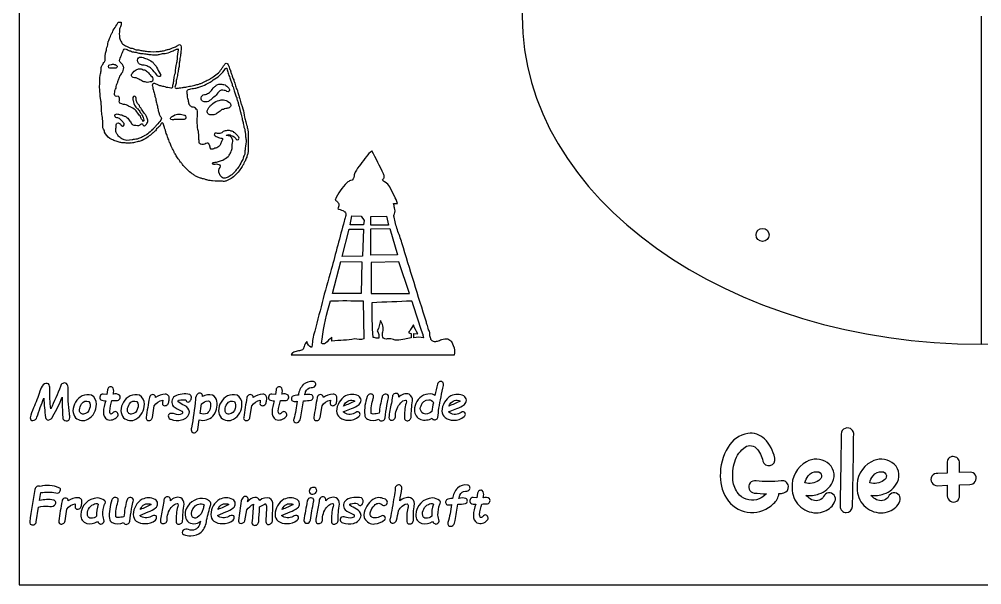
# Model space of a CAD drawing. Header units: millimetres. Extents: x -440 to 440, y -260 to 260.
# Drawn here: x -440 to 0.2, y -260 to -1.3 of the extents above; entities that cross this region are included whole.
import ezdxf

# ---------------------------------------------------------------- set-up
doc = ezdxf.new("R2010")
doc.units = ezdxf.units.MM
doc.layers.get('0').update_dxf_attribs({"linetype": 'CONTINUOUS'})

msp = doc.modelspace()

# ---------------------------------------------------------------- linework, layer by layer
msp.add_line((0, 0), (0, -150))
for points in [[(440, 260), (-440, 260), (-440, -260), (440, -260)], [(-282.28, -93.33), (-282.47, -95.3), (-288.69, -95.34), (-287.88, -91.28), (-283.67, -91.39)], [(-279.17, -95.56), (-279.17, -91.53), (-272, -91.46), (-271.09, -95.52)], [(-282.99, -109.64), (-292.28, -109.83), (-289.05, -97.35), (-282.5, -97.35)], [(-279.18, -109.2), (-279.17, -97.2), (-270.47, -97.06), (-266.96, -109.13)], [(-283.59, -126.8), (-296.77, -126.82), (-292.85, -112.18), (-283.27, -112.26)], [(-261.54, -126.78), (-266.37, -112.3), (-279.11, -112.53), (-279.02, -126.78)]]:
    msp.add_lwpolyline(points, close=True)
for points in [[(-343.07, -26.07, -0.001653), (-342.54, -27.33, 0.078168), (-341.91, -29.08, -0.038564), (-341.46, -30.56, -0.061895), (-341.04, -31.83, 0.120641), (-340.3, -33.65), (-340.3, -33.65, -0.08313), (-340.24, -34.29, 0.045686), (-339.54, -36.15, -0.028101), (-339.36, -37.04, -0.067256), (-338.62, -39.69), (-338.62, -39.69, -0.017029), (-338.11, -41.25, -0.252471), (-337.89, -41.49, -0.087663), (-337.81, -42.33, -0.062201), (-336.92, -46.11, -0.017023), (-336.33, -48.33, 0.084925), (-335.99, -49.65, -0.0451), (-335.5, -51.93, 0.034965), (-335.3, -52.48), (-335.3, -52.48, -0.032055), (-335.26, -53.01, -0.006035), (-335.28, -61.29, -0.099038), (-335.52, -62.85, -0.015017), (-335.97, -64.39, 0.12029), (-336.34, -65.37, -0.03031), (-336.61, -66.21, 0.158796), (-336.97, -66.58, 0.030101), (-337.47, -67.72, 0.032318), (-338.3, -69.12, -0.030089), (-339.84, -71.22, -0.031755), (-341.13, -72.54, -0.114338), (-345.44, -75.38, -0.110644), (-347.05, -75.46, -0.043267), (-351.55, -75.21, -0.059844), (-353.79, -74.98, -0.024125), (-355.15, -74.44, 0.002376), (-356.22, -74.34, 0.023771), (-357.49, -73.88, -0.090897), (-358.94, -73.22, -0.092671), (-360.37, -72.4, -0.082391), (-361.35, -71.65), (-361.35, -71.65, 0.022881), (-361.45, -71.57, -0.066993), (-363.79, -69.43, -0.063514), (-365.37, -67.76, 0.084491), (-366.23, -66.64, -0.009981), (-367.59, -64.77, 0.009708), (-368.75, -62.88, -0.10793), (-369.29, -61.72, -0.017806), (-370.55, -59.34, 0.070435), (-371.26, -57.69, -0.010238), (-371.55, -56.45, 0.031973), (-372.1, -55.63, -0.060031), (-372.28, -54.45, 0.097268), (-372.79, -53.67), (-372.79, -53.67, -0.024805), (-372.85, -53.51, -0.035169), (-373.15, -52.06, -0.090533), (-373.62, -50.82, 0.054909), (-374.18, -48.99, 0.50837), (-375.11, -49.05, 0.03415), (-375.77, -50.18, -0.050655), (-377.15, -51.51, 0.014292), (-377.67, -52.35, 0.000632), (-378.92, -53.36), (-378.92, -53.36, 0.004108), (-379.01, -53.44, 0.004861), (-381.03, -55.15, -0.020817), (-383.78, -56.77), (-383.78, -56.77, -0.074718), (-384.25, -56.91, -0.07725), (-386.05, -57.34, 0.10232), (-387.25, -57.75, -0.085242), (-389.11, -57.94), (-389.11, -57.94, 0.006324), (-389.29, -57.97, -0.092914), (-391.63, -57.94, -0.010453), (-393.48, -57.78, 0.019818), (-395.17, -57.28, -0.095293), (-397.27, -56.51, -0.030333), (-398.61, -55.88, -0.136162), (-400.97, -52.96, 0.052176), (-401.2, -52.12, -0.048465), (-401.79, -51.05, -0.056847), (-401.77, -49.41, 0.038065), (-401.98, -46.25, -0.053612), (-402.31, -43.47, 0.009896), (-402.58, -39.09, -0.03719), (-402.83, -37.41, -0.01916), (-403.11, -34.59, -0.039027), (-403.22, -32.13, -0.020883), (-403, -26.86, 0.069077), (-402.56, -24.87, 0.031379), (-402.5, -23.35, -0.118), (-401.81, -21.99, -0.038325), (-401.32, -21.17, 0.16976), (-400.7, -19.83, -0.042517), (-400.59, -17.2, 0.007825), (-400.16, -15.52, -0.10774), (-399.93, -14.31, 0.082967), (-399.34, -11.79, -0.061162), (-399.16, -11.36, 0.07196), (-398.57, -9.81, -0.027885), (-398.05, -8.69, -0.0761), (-397.4, -7.34, 0.098038), (-396.98, -6.32, -0.014109), (-395.36, -3.88, 0.082774), (-394.81, -2.67), (-393.37, -2.67), (-393.37, -2.73, -0.051865), (-393.41, -3.96, -0.02153), (-394.07, -5.49, 0.05666), (-394.21, -7.09, 0.095795), (-393.88, -10.77, 0.070595), (-393.54, -11.32, -0.028182), (-393.08, -12.21, 0.094141), (-391.46, -13.51, 0.025982), (-390.34, -13.89, 0.041803), (-389.06, -14.49, -0.140581), (-387.6, -14.94, 0.122714), (-385.33, -15.32, -0.015775), (-383.47, -15.82, -0.03522), (-381.25, -16.05, 0.04256), (-376.03, -16.07, -0.012505), (-373.99, -15.79, 0.10531), (-372.85, -15.31, -0.065504), (-372.62, -15.27, 0.079171), (-371.12, -14.97, -0.06469), (-369.85, -14.45, 0.03401), (-368.13, -13.67, 0.073392), (-367, -13.01, -0.419603), (-366.03, -13.39, -0.08321), (-366.01, -15.39, -0.04672), (-366.19, -17.49, -0.054186), (-366.43, -18.69, 0.143898), (-366.56, -19.89, -0.038823), (-366.8, -21.39, -0.043104), (-366.99, -23.41, 0.041972), (-367.35, -25.29, -0.000749), (-367.59, -26.43, -0.054277), (-368.11, -28.95, -0.003591), (-368.3, -30.51, 0.036254), (-368.48, -31.48, 0.075003), (-368.78, -32.43, 0.451213), (-367.82, -32.88, 0.007358), (-365.47, -32.62, -0.057546), (-363.85, -32.34, 0.004667), (-361.6, -31.9, 0.050497), (-359.17, -31.34, -0.014042), (-357.5, -30.92, -0.049423), (-356.25, -30.46, 0.069623), (-355.15, -29.8, -0.002203), (-352.83, -28.73, -0.016141), (-351.28, -27.68, 0.069715), (-348.91, -25.79, 0.001454), (-348.3, -25.29, -0.052365), (-347.51, -24.15, 0.016846), (-346.74, -22.97, -0.0106), (-345.91, -21.84, -0.581688), (-344.7, -21.78, -0.114038), (-343.87, -23.85, 0.034357), (-343.41, -24.63, 0.047253)], [(-375.2, -47.45, -0.030564), (-377.16, -49.74, 0.05207), (-378.26, -51.03), (-378.26, -51.03, -0.039143), (-378.8, -51.54, 0.025866), (-380.14, -52.79, -0.098566), (-382.5, -54.53, 0.094628), (-383.6, -55.18), (-383.6, -55.18, -0.074847), (-384.61, -55.53), (-384.61, -55.53, 0.04927), (-385.45, -55.94, -0.064427), (-387.97, -56.38), (-387.97, -56.38, 0.02663), (-388.33, -56.47, -0.191313), (-393.11, -56.06, -0.027986), (-394.6, -54.82, -0.083365), (-395.1, -53.99, -0.095494), (-395.75, -52.73, -0.058397), (-395.72, -50.87, -0.082696), (-395.54, -49.21, -0.356368), (-394.59, -48.79, -0.157173), (-393.36, -49.87, 0.442768), (-392.25, -50.05, 0.377927), (-392.05, -49, -0.036179), (-392.79, -48.03, -0.009462), (-393.86, -47.08, 0.214335), (-395.38, -46.42, -0.42669), (-396.24, -45.11, -0.324406), (-394.92, -44.69, -0.048887), (-394.15, -44.97, -0.042038), (-393.09, -45.09, 0.010343), (-392.01, -45.6, -0.139056), (-390.78, -46.25, -0.080801), (-389.36, -47.88, -0.119128), (-388.83, -48.75, 0.22699), (-387.62, -49.75, 0.049436), (-386.62, -49.83, 0.096969), (-385.28, -49.88, 0.051143), (-384.16, -49.21, -0.54487), (-383.56, -49.39), (-383.56, -49.39, -0.00927), (-383.36, -49.8, 0.360328), (-382.67, -50.1, 0.180825), (-381.65, -49.02, 0.257619), (-381.3, -47.05, 0.034196), (-381.96, -45.45, 0.071228), (-382.8, -44.27, 0.035924), (-384.1, -42.45, 0.062778), (-384.87, -41.42, -0.134667), (-385.07, -40.75, 0.117793), (-385.61, -40.23, -0.124281), (-386.37, -38.74, -0.06058), (-386.6, -36.98, 0.731137), (-388.03, -37.11, 0.144395), (-387.87, -38.56, 0.018606), (-387.66, -39.81, 0.068105), (-386.68, -41.5, 0.07611), (-385.78, -42.37, -0.072876), (-384.67, -44.01), (-384.67, -44.01), (-384.63, -44.06, -0.037366), (-383.71, -45.3, -0.211904), (-383.33, -46.29, 0.071507), (-383.01, -47.43, -0.401493), (-383.41, -48.03, 0.181018), (-383.81, -47.3, -0.155696), (-384.47, -45.98, 0.164885), (-385.08, -45.2, 0.012553), (-386.52, -43.28, 0.087495), (-388.62, -41.76), (-388.62, -41.76), (-388.67, -41.73, 0.055808), (-390.02, -41.06, -0.06315), (-391.04, -40.53, -0.002625), (-392.3, -40.27, -0.074201), (-393.95, -39.69, -0.222965), (-394.24, -39.13, -0.027563), (-394.15, -37.89, 0.065099), (-394.29, -36.9, 0.293982), (-395.4, -36.6, -0.205009), (-396.33, -36.21, -0.159998), (-396.46, -35.37, -0.009215), (-396.21, -33.99, -0.094585), (-395.74, -32.79, 0.071709), (-395.56, -31.43, -0.106848), (-395.23, -30.8, 0.072598), (-394.81, -29.37, -0.029765), (-394.12, -27.87, -0.175671), (-393.53, -26.72, 0.040416), (-393.01, -25.87, 0.185692), (-392.47, -24.76, 0.066838), (-392.21, -23.43, 0.079927), (-392.77, -22.04, -0.048114), (-393.77, -21, -0.27964), (-394.06, -19.73, 0.017439), (-393.02, -17.13, 0.056517), (-392.54, -15.82, -0.116852), (-391.94, -15.08, -0.3312), (-391.09, -14.95, 0.005738), (-390.19, -15.54, -0.089044), (-388.86, -16.01, 0.111088), (-386.71, -16.36), (-386.71, -16.36, -0.106204), (-386.23, -16.53, 0.069768), (-384.47, -16.94, -0.025371), (-382.15, -17.16, 0.046833), (-380.23, -17.44), (-380.23, -17.44, -0.016874), (-379.09, -17.62, -0.003163), (-377.17, -17.61, 0.122609), (-375.54, -17.26, -0.06012), (-373.33, -17.02, 0.078481), (-370.47, -16.11, -0.040234), (-368.74, -15.4, -0.047), (-367.33, -14.85, -0.089337), (-367.41, -16.21, 0.0364), (-367.89, -20.55), (-367.89, -20.55, -0.065968), (-368.1, -21.21, 0.031887), (-368.75, -26.07, -0.062301), (-369.18, -27.21, -0.004644), (-369.34, -28.53, 0.002801), (-369.53, -30.2, 0.038624), (-369.9, -32.13, -0.416463), (-370.67, -32.88, 0.004115), (-372.01, -32.62, 0.017852), (-372.67, -32.51, -0.02157), (-373.82, -32.11, -0.024585), (-375.66, -31.74, 0.014274), (-378.04, -30.74, 0.389539), (-379.05, -31.19), (-379.05, -31.19, 0.073413), (-379.13, -31.5, 0.142348), (-378.92, -32.49, 0.088497), (-378.4, -34.54, -0.080618), (-377.98, -36.57, -0.000927), (-377.57, -37.53, -0.014405), (-377.38, -39.15, 0.004969), (-376.79, -41.12, 0.015108), (-376.43, -43.23, -0.089536), (-375.96, -44.8, 0.146335), (-375.25, -45.91, -0.293047)], [(-399.05, -22.36, -0.196609), (-397.93, -22.1), (-397.93, -22.1, 0.03627), (-397.75, -22.05, -0.185642), (-396.13, -22.09, -0.205943), (-395.29, -22.75, -0.436142), (-395.85, -23.74, -0.032014), (-398.05, -23.74, -0.168705), (-398.97, -23.5, -0.330671)], [(-383.41, -22.34, -0.090118), (-384.07, -22.13, -0.089831), (-384.98, -21.83, -0.328605), (-385.78, -19.45, -0.341288), (-383.89, -18.68), (-383.89, -18.68, -0.034804), (-382.75, -19.16, -0.059807), (-381.7, -19.41, -0.006439), (-379.22, -20.77, -0.057872), (-378.23, -21.86, -0.114495), (-377.23, -23.24, 0.021973), (-375.54, -26.25, 0.024125), (-375.38, -26.55, -0.455461), (-375.69, -27.47, -0.372637), (-377.14, -26.79, 0.020863), (-379.54, -23.97, -0.077918), (-380.41, -23.19, -0.100111), (-381.18, -22.88, 0.075089)], [(-382.51, -24.52, -0.203669), (-381.76, -25.09, -0.092506), (-380.9, -25.91, 0.031429), (-379.37, -27.57, -0.293419), (-379.07, -29.66, -0.275997), (-380.18, -30.03, -0.002917), (-381.43, -30.2, -0.048479), (-382.45, -29.98, -0.08093), (-383.49, -29.79, -0.006216), (-385.32, -28.74, 0.084212), (-386.59, -28.19, 0.013394), (-387.84, -28.05, -0.413956), (-388.65, -26.8, -0.092936), (-388.15, -25.98, -0.291691), (-384.31, -23.96, -0.251067), (-383.35, -24.51, -0.013288)], [(-346.75, -74.05, -0.15688), (-347.47, -73.35, -0.09627), (-348.46, -72.06, -0.2668), (-348.11, -69.09, 0.251821), (-348.13, -68.13, -0.122282), (-348.6, -67.93, 0.153493), (-349.64, -67.63, -0.087439), (-351.02, -67.84, -0.339013), (-351.59, -67.24, -0.371864), (-350.91, -66.79, -0.020567), (-349.77, -66.7, -0.026785), (-347.95, -66.07, 0.026377), (-346.9, -65.76, 0.044203), (-344.46, -64.09, 0.046487), (-343.48, -62.73, 0.036081), (-343.14, -61.73, 0.101912), (-342.63, -59.97, -0.04011), (-342.37, -57.18, 0.208391), (-342.79, -55.63, 0.112747), (-343.53, -54.85, 0.10868), (-345.11, -54.58, -0.259145), (-345.37, -54.39, -0.065786), (-344.16, -54.02, -0.315517), (-343.15, -54.57, -0.213377), (-341.25, -55.51), (-341.25, -55.51, -0.039698), (-340.76, -56.17, 0.966701), (-339.62, -55.26, 0.040332), (-340.45, -54.24, 0.133675), (-341.83, -53.13, 0.723675), (-342, -52.83, 0.009627), (-343.38, -52.34, 0.061046), (-345.43, -52.34, 0.244648), (-346.97, -53.02), (-346.97, -53.02, -0.11538), (-347.84, -53.43, -0.128128), (-349.27, -53.64, 0.03064), (-350.16, -53.38, 0.432226), (-350.78, -54.16, 0.254825), (-349.95, -54.92, 0.0751), (-347.78, -55.71, -0.010743), (-347.05, -55.88, -0.351126), (-347.08, -56.43), (-347.08, -56.43, -0.022518), (-347.14, -56.62, -0.069514), (-347.79, -57.97, -0.032558), (-348.19, -59.05, -0.074565), (-348.86, -59.54, -0.088883), (-349.69, -60.19, 0.029695), (-350.57, -60.36, -0.15329), (-352.33, -60.81, 0.018079), (-352.59, -60.27), (-352.59, -60.27, -0.040453), (-352.62, -60.16, 0.104763), (-353.06, -58.77, 0.125994), (-353.67, -58.04), (-353.67, -58.04, 0.146214), (-354.01, -58.04, 0.020825), (-355.15, -58.41, -0.138513), (-356.46, -58.65, -0.229121), (-357.59, -58.11, -0.174936), (-357.69, -57.15, -0.044701), (-357.87, -55.59, 0.045806), (-358.08, -52.61, -0.045588), (-358.58, -48.93, -0.027104), (-358.63, -46.71, 0.023432), (-358.41, -43.35, 0.191128), (-359.06, -42.42, 0.086784), (-359.83, -41.68, 0.081363), (-360.86, -41.54, -0.157139), (-362.05, -40.59), (-362.05, -40.59, -0.138866), (-362.3, -40.14, 0.002555), (-362.62, -38.56, -0.075929), (-363.09, -36.46, 0.018173), (-363.25, -34.53, -0.438403), (-362.66, -33.52, 0.030935), (-361.45, -33.22, -0.085283), (-359.17, -32.86, 0.004578), (-357.79, -32.37, 0.058442), (-354.47, -31, -0.092466), (-353.25, -30.47, 0.042411), (-351.23, -29.11, 0.042097), (-348.35, -27.05, 0.093054), (-345.7, -23.83, -0.391991), (-345.1, -23.73), (-345.1, -23.73, -0.141478), (-345.01, -23.93, 0.036739), (-344.79, -24.96, -0.051536), (-344.14, -27.02, 0.00333), (-343.63, -28.11, 0.040299), (-343.09, -29.86, -0.087608), (-342.57, -31.47, 0.054733), (-342.16, -32.31, 0.048406), (-341.85, -33.53, -0.072141), (-341.31, -35.49, 0.034385), (-340.54, -37.19), (-340.54, -37.19, -0.044881), (-340.5, -37.42, 0.096544), (-340, -39.03, -0.04491), (-339.71, -40.54, -0.063547), (-338.92, -43.35, 0.026785), (-338.47, -44.92, 0.044006), (-338.19, -46.17, -0.011663), (-338.02, -47.24, -0.063436), (-337.56, -48.99, -0.028325), (-337.35, -50.31, 0.052621), (-336.86, -51.58, 0.017962), (-336.62, -53.19, -0.024922), (-336.57, -54.74, -0.011619), (-336.25, -56.49, -0.051732), (-336.61, -60.27, -0.022633), (-336.81, -61.95, 0.079784), (-336.89, -63.03, -0.048875), (-337.4, -64.16, -0.008347), (-337.76, -65.48, 0.084675), (-338.28, -66.43, -0.037689), (-339.89, -69.22, 0.015242), (-341.02, -70.61, 0.032036), (-342.11, -71.89, -0.114632), (-343.11, -72.59, 0.006818), (-343.97, -73.3, -0.04312), (-345.79, -73.96, -0.130223)], [(-356.59, -36.71, -0.276745), (-354.75, -35.75, 0.070804), (-353.02, -34.81, 0.055823), (-351.32, -32.92, -0.127219), (-350.24, -31.88, 0.060186), (-349.75, -31.41, -0.052868), (-349.64, -31.35, -0.017725), (-348.67, -31.08, -0.108966), (-346.94, -31.11, -0.091189), (-345.89, -31.28, -0.0459), (-344.43, -32.63, -0.244488), (-343.87, -33.75, -0.341618), (-344.49, -34.49, -0.182437), (-345.43, -34.02, 0.13879), (-346.32, -33.89, 0.072026), (-347.59, -33.78, 0.198257), (-349.56, -35.56, -0.055409), (-353.43, -38.9), (-353.43, -38.9, -0.214622), (-356.16, -38.85), (-356.16, -38.85, -0.393364)], [(-349.08, -44, -0.052987), (-350.47, -44.97, -0.037358), (-352.43, -45.06, -0.199605), (-353.76, -44.49, -0.181589), (-353.9, -42.87, -0.037627), (-353.24, -41.67, -0.042133), (-353.12, -41.52, 0.034327), (-352.21, -40.48, 0.016822), (-351.46, -39.87, -0.129949), (-348.52, -38.44, -0.073556), (-346.65, -38.18, -0.113523), (-344.11, -39.22, -0.234975), (-343.27, -40.5, -0.31349), (-344.03, -41.83, -0.070708), (-345.5, -42.12, 0.053838), (-346.57, -42.61, -0.042539), (-347.41, -42.69), (-347.41, -42.69, 0.049956), (-347.51, -42.76, 0.042129), (-348.08, -43.34, 0.09808)], [(-367.93, -47.19, 0.100707), (-369.45, -47.36, -0.233891), (-370.64, -47.18, -0.426322), (-370.38, -46.03, -0.052484), (-369.45, -45.44, -0.188254), (-366.91, -44.73, -0.095144), (-364.35, -45.22, -0.015501), (-364.26, -45.28, -0.426309), (-363.99, -46.85, -0.242501), (-365.29, -47.19, -0.001562)], [(-290.03, -75.99, 0.091018), (-295.52, -84.05, -0.043347), (-294.49, -84.82, -0.1972), (-293.8, -86.26, -0.132685), (-294.32, -87.95, 0.028877), (-292.07, -88.78, -0.144117), (-290.78, -89.82, -0.201039), (-290.76, -91.58, -0.025746), (-291.4, -93.65, -0.002971), (-297.31, -115.79, 0.004065), (-301.49, -130.93, -0.005614), (-305.36, -145.89, 0.028208), (-305.94, -149.15, -0.042595), (-306.32, -151.55, -0.177046), (-308.52, -148.76, 0.077692), (-309.7, -151.08, -0.090398), (-310.43, -152.56, -0.07408), (-312.27, -153.06, 0.040235), (-314.48, -153.65, 0.19965), (-315.62, -154.85), (-240.92, -154.85, 0.150617), (-240.92, -151.85), (-242.16, -148.9, -0.017538), (-243.92, -147.7, 0.086015), (-246.82, -148.01, -0.002343), (-248.85, -148.72, -0.139261), (-250.48, -148.73, -0.102457), (-251.73, -147.87, 0.049863), (-252.19, -146.15, 0.185896), (-252.75, -143.36, 0.038193), (-253.52, -140.75, 0.000652), (-253.79, -139.87, -0.003176), (-264.95, -103.62, 0.008382), (-267.06, -97.63, -0.036138), (-268.56, -91.84, -0.14631), (-268.42, -90.32, 0.195515), (-268.31, -87.64, -0.009877), (-268.82, -85.55), (-267.02, -85.55, 0.056275), (-268.41, -82.24, -0.006426), (-270.56, -77.94, 0.162809), (-272.62, -75.93, -0.121956), (-273.92, -74.75, 0.216843), (-273.05, -73.53, 0.15389), (-273.38, -72.1, 0.011236), (-278.72, -61.55, 0.078053), (-281.19, -64.17, -0.003285), (-283.94, -67.75, 0.033678), (-286.38, -71.22, 0.128932), (-286.86, -72.98, -0.383303), (-288.5, -75.14, 0.064434)], [(-282.68, -130.18), (-282.46, -147.59, -0.128642), (-286.57, -147.51, -0.0449), (-291.62, -148.13, 0.006644), (-297.02, -148.55), (-297.02, -146.75, 0.000471), (-299.94, -149.52, -0.310209), (-301.81, -149.57), (-301.52, -147.65, -0.043553), (-297.65, -130.14, -0.014929)], [(-263.69, -147.63, -0.036345), (-267.31, -148.16, -0.111215), (-268.82, -147.89, 0.066295), (-270.03, -147.48, 0.038731), (-272.23, -147.64, -0.386581), (-273.9, -146.13, -0.084359), (-273.75, -144.32, 0.247473), (-274.83, -139.17, -0.096063), (-276.25, -143.93, -0.056325), (-275.52, -145.54, -0.069401), (-275.52, -147.07, -0.307247), (-275.56, -147.18, -0.136958), (-277.21, -147.04, 0.074082), (-278.12, -146.96, -0.022315), (-278.64, -130.84, 0.002806), (-260.55, -130.07, 0.064856), (-260.49, -130.31, -0.002038), (-255.48, -145.51, -0.065054), (-255.13, -147.04, 0.126201), (-259.52, -147.05), (-259.47, -145.08), (-257.72, -145.25, -0.048402), (-259.74, -141.04), (-260.72, -142.85, -0.080939), (-261.94, -144.58, 0.155275), (-260.73, -145.02, 0.031849), (-260.72, -147.05, 0.029533)], [(-314.22, -185.53, 0.343768), (-312.23, -185.62, 0.16863), (-311.19, -183.23, 0.017021), (-310, -175.86, 0.047328), (-306.48, -175.56, 0.665652), (-306.24, -173.2, 0.139564), (-309.45, -173.16, -0.022191), (-309.01, -171.75, -0.330547), (-306.41, -169.82, 0.255179), (-304.59, -169.08, 0.56578), (-305.46, -167.07, 0.211543), (-310.16, -168.48, 0.141918), (-312.35, -173.26, 0.134789), (-315.1, -173.9, 0.521377), (-314.78, -176.08, 0.126386), (-312.88, -176.02, -0.043727), (-314.44, -184.28, 0.268151)], [(-246.05, -167.55, 0.623316), (-248.69, -168.26, 0.013745), (-249.85, -173.39, 0.112881), (-251, -172.85, 0.154835), (-255.08, -173.29, 0.281366), (-259.26, -180.19, 0.325312), (-256.35, -184.39, 0.209658), (-251.17, -183.8, 0.158546), (-250.76, -184.35, 0.450222), (-248.53, -183.5, 0.002293), (-248.1, -179.27, -0.010359), (-245.97, -168.86, 0.181046)], [(-426.07, -170.26, 0.194771), (-426.69, -168.15, 0.381205), (-429, -168.51, 0.106398), (-430.53, -171.5, -0.027397), (-433.52, -179.14, 0.075568), (-434.97, -183.67, 0.447557), (-433.76, -184.91, 0.311335), (-431.89, -183.38, -0.016456), (-428.74, -174.6, 0.023756), (-427.96, -183.49, 0.357859), (-426.7, -184.68, 0.281916), (-424.57, -182.96, 0.034827), (-420.36, -174.16, 0.017087), (-420.12, -183.4, 0.985245), (-416.83, -183.55, 0.018344), (-417.01, -181.79, -0.045639), (-417.63, -170.19, 0.199127), (-418.45, -167.92, 0.510509), (-421.14, -169.25, -0.018418), (-425.62, -179.6, -0.027482)], [(-401.51, -181.03, 0.266978), (-399.84, -184.42, 0.304647), (-395.15, -183.17, 0.611138), (-396.03, -180.77, 0.188742), (-397.53, -181.73, -0.4525), (-398.44, -181.71, -0.132001), (-398.62, -180.65, -0.064788), (-397.59, -175.75, -0.008474), (-395.45, -175.73, 0.609869), (-394.1, -173.34, 0.255111), (-397, -172.89, 0.004269), (-396.87, -172.06, 0.252811), (-397.44, -169.58, 0.507407), (-399.62, -170.8), (-399.88, -172.95), (-401.55, -172.8, 0.697935), (-402.69, -175.41, 0.137644), (-400.45, -175.84, 0.073628)], [(-318.04, -183.17, 0.611138), (-318.91, -180.77, 0.188742), (-320.41, -181.73, -0.4525), (-321.32, -181.71, -0.132001), (-321.5, -180.65, -0.064788), (-320.47, -175.75, -0.008474), (-318.33, -175.73, 0.609869), (-316.98, -173.34, 0.255111), (-319.88, -172.89, 0.004269), (-319.75, -172.06, 0.252811), (-320.32, -169.58, 0.507407), (-322.5, -170.8), (-322.76, -172.95), (-324.44, -172.8, 0.697935), (-325.57, -175.41, 0.137644), (-323.33, -175.84, 0.073628), (-324.39, -181.03, 0.266978), (-322.73, -184.42, 0.304647)], [(-411.24, -173.65, 0.275108), (-415.42, -180.42, 0.154125), (-414.23, -183.58, 0.343777), (-408.56, -184.24, 0.269441), (-404.69, -177.43, 0.291755), (-406.94, -173.35, 0.196234)], [(-410.68, -181.99, -0.468413), (-412.41, -179.99, -0.184865), (-411.46, -177.28, -0.39559), (-408.13, -176.23, -0.261574), (-407.81, -179.37, -0.346155)], [(-386.62, -184.24, 0.269441), (-382.75, -177.43, 0.291755), (-385, -173.35, 0.196234), (-389.31, -173.65, 0.275108), (-393.49, -180.42, 0.154125), (-392.29, -183.58, 0.343777)], [(-390.48, -179.99, -0.184865), (-389.52, -177.28, -0.39559), (-386.2, -176.23, -0.261574), (-385.88, -179.37, -0.346155), (-388.75, -181.99, -0.468413)], [(-381.31, -184.84, 0.471103), (-379.09, -183.49), (-378.25, -178.11, -0.222007), (-374.4, -175.61), (-374.49, -176.7, 0.369404), (-373.82, -178.06, 0.459333), (-371.63, -176.45, 0.090177), (-371.43, -174.81, 0.475871), (-373.19, -172.86, 0.151771), (-377.63, -174.29, 0.120267), (-377.8, -173.58, 0.683379), (-380.45, -174.37, 0.015042), (-381.93, -183.49, 0.367772)], [(-365.94, -180.4, -0.590094), (-365.58, -181.82, -0.218515), (-368.95, -181.87, 0.169371), (-371.14, -181.71, 0.70868), (-370.61, -184.32, 0.149868), (-365.72, -184.59, 0.326323), (-362.17, -180.93, 0.275349), (-364.4, -178.07, -0.043712), (-367.29, -176.34, -0.650136), (-366.84, -175.6, -0.102786), (-363.81, -175.44, 0.864737), (-361.62, -175.53, 0.44297), (-362.04, -172.94, 0.097413), (-365.51, -172.83, 0.140833), (-368.92, -173.85, 0.433881), (-369.54, -178.34, 0.073632)], [(-357.7, -184.62, 0.270953), (-351.43, -182.9, 0.227065), (-349.61, -176.09, 0.273449), (-351.62, -173.34, 0.20889), (-356.21, -173.87), (-356.17, -173.77, 0.683618), (-358.14, -172.59, 0.272814), (-359.43, -175.22, -0.023738), (-361.23, -188.19, 0.266299), (-361.03, -190.11, 0.585949), (-358.39, -188.99)], [(-353.63, -175.95, -0.320907), (-352.68, -176.55, -0.277811), (-354.05, -181.63, -0.209515), (-357.2, -181.64, 0.007407), (-356.61, -177.23, -0.164209)], [(-348.87, -180.42, 0.154125), (-347.68, -183.58, 0.343777), (-342.01, -184.24, 0.269441), (-338.14, -177.43, 0.291755), (-340.39, -173.35, 0.196234), (-344.69, -173.65, 0.275108)], [(-341.58, -176.23, -0.261574), (-341.27, -179.37, -0.346155), (-344.14, -181.99, -0.468413), (-345.87, -179.99, -0.184865), (-344.91, -177.28, -0.39559)], [(-328.58, -172.86, 0.151771), (-333.02, -174.29, 0.120267), (-333.19, -173.58, 0.683379), (-335.84, -174.37, 0.015042), (-337.32, -183.49, 0.367772), (-336.69, -184.84, 0.471103), (-334.48, -183.49), (-333.64, -178.11, -0.222007), (-329.78, -175.61), (-329.88, -176.7, 0.369404), (-329.21, -178.06, 0.459333), (-327.01, -176.45, 0.090177), (-326.82, -174.81, 0.475871)], [(-294.7, -174.81, 0.475871), (-296.46, -172.86, 0.151771), (-300.9, -174.29, 0.120267), (-301.07, -173.58, 0.683379), (-303.72, -174.37, 0.015042), (-305.2, -183.49, 0.367772), (-304.57, -184.84, 0.471103), (-302.36, -183.49), (-301.52, -178.11, -0.222007), (-297.67, -175.61), (-297.76, -176.7, 0.369404), (-297.09, -178.06, 0.459333), (-294.89, -176.45, 0.090177)], [(-291.86, -180.96), (-288, -179.35, 0.087613), (-284.58, -177.54, 0.525611), (-284.82, -173.66, 0.229285), (-290.77, -173.6, 0.262812), (-294.82, -180.58, 0.240072), (-293.42, -183.57, 0.166618), (-289.53, -184.68, 0.196941), (-284.67, -183.07, 0.424228), (-284.39, -181.14, 0.302415), (-286.59, -181.49, -0.318006)], [(-286.57, -175.97, -0.040437), (-291.67, -178.24, -0.034484), (-291.12, -177.27, -0.39485)], [(-272.69, -183.67, -0.009296), (-271.87, -177.99), (-271.87, -178.01, 0.007816), (-271.25, -175.04, 0.302622), (-271.42, -173.12, 0.552722), (-274.07, -174.17, 0.034525), (-275.4, -181.58, -0.057428), (-278.05, -181.91, -0.13806), (-279.03, -181.66, -0.107254), (-278.07, -174.77, 0.308305), (-278.28, -173.07, 0.527285), (-280.82, -173.91, 0.110343), (-281.97, -182.32, 0.282492), (-280.68, -184.27, 0.222977), (-275.59, -184.24, 0.163725), (-275.14, -184.86, 0.509801)], [(-265.45, -176.74, -0.196506), (-263.28, -175.53, -0.315913), (-262.98, -175.71, -0.176551), (-263.07, -176.91, 0.073516), (-263.76, -183.74, 0.374939), (-262.99, -184.91, 0.444898), (-260.79, -183.49, -0.033234), (-260.13, -175.81, 0.283254), (-261.67, -172.88, 0.297942), (-266.38, -174.27), (-266.38, -174.14, 0.334523), (-267.02, -172.57, 0.442803), (-269.35, -173.81, -0.03066), (-269.81, -177.01, 0.035345), (-270.96, -183.57, 0.440748), (-269.68, -184.72, 0.484719), (-267.9, -182.41, -0.190652)], [(-250.59, -176.78, 0.019525), (-251.22, -180.72, -0.183131), (-254.01, -181.93, -0.581622), (-256.21, -178.11, -0.346785), (-252.65, -175.44, -0.347504)], [(-236.49, -183.07, 0.424228), (-236.21, -181.14, 0.302415), (-238.41, -181.49, -0.318006), (-243.69, -180.96), (-239.82, -179.35, 0.087613), (-236.4, -177.54, 0.525611), (-236.64, -173.66, 0.229285), (-242.59, -173.6, 0.262812), (-246.64, -180.58, 0.240072), (-245.24, -183.57, 0.166618), (-241.36, -184.68, 0.196941)], [(-238.39, -175.97, -0.040437), (-243.49, -178.24, -0.034484), (-242.94, -177.27, -0.39485)], [(-59.19, -189.12, 0.681343), (-64.02, -191.09, -0.000322), (-64.56, -224.06, 0.420891), (-61.72, -226.97, 0.394827), (-58.88, -224.25, 0.003279), (-58.34, -190.85, 0.200577)], [(-98.28, -218.39, -0.09426), (-101.59, -220.73, -0.293399), (-110.52, -218.95, -0.145914), (-113.45, -213.25, -0.101938), (-113, -204.75, -0.171229), (-108.62, -197.55, -0.397488), (-102.92, -197.46, -0.145176), (-99.92, -203.44, 0.990706), (-94.42, -202.03, 0.145805), (-99.13, -193.26, 0.222441), (-106.79, -190.76, 0.226966), (-115.77, -197.09, 0.146133), (-119.35, -210.28, 0.165709), (-115.63, -221.72, 0.444674), (-94.95, -222.91, 0.173543), (-92.52, -218.3, 0.043506), (-90.34, -217.99, 0.379968), (-88.18, -214.9, 0.434017), (-91.51, -212.46, -0.057442), (-102.99, -212.48, 1.047312), (-103.88, -218.04, 0.021433)], [(-20.06, -214.71), (-15.58, -214.5), (-15.54, -219.3, 1.036127), (-9.89, -219.16), (-9.94, -214.31), (-5.27, -214.12, 1.031088), (-5.11, -208.48), (-9.96, -208.66), (-9.96, -204.37, 0.433446), (-12.89, -201.37, 0.453981), (-15.63, -204.3), (-15.63, -208.9), (-19.9, -209.06, 1.066879)], [(-68.02, -213.09, 0.378892), (-70.51, -204.05, 0.281727), (-79.93, -203.74, 0.302112), (-86.45, -215.86, 0.416012), (-75.5, -227.11, 0.098489), (-71.66, -226.31, 0.213826), (-66.9, -221.84, 1.004494), (-72.13, -219.7, -0.129195), (-72.79, -220.62, -0.322142), (-78.27, -220.71, -0.011383), (-80.17, -219.12, 0.115395), (-74.21, -218.48, 0.208378)], [(-48.59, -220.71, -0.011383), (-50.49, -219.12, 0.115395), (-44.54, -218.48, 0.208378), (-38.35, -213.09, 0.378892), (-40.84, -204.05, 0.281727), (-50.26, -203.74, 0.302112), (-56.77, -215.86, 0.416012), (-45.83, -227.11, 0.098489), (-41.99, -226.31, 0.213826), (-37.23, -221.84, 1.004494), (-42.45, -219.7, -0.129195), (-43.11, -220.62, -0.322142)], [(-79.09, -210.14, -0.251686), (-75.08, -208.29, -0.36381), (-72.99, -210.05, -0.293908), (-74.35, -212.25, -0.223492), (-80.63, -213.44, -0.147193)], [(-49.42, -210.14, -0.251686), (-45.41, -208.29, -0.36381), (-43.32, -210.05, -0.293908), (-44.68, -212.25, -0.223492), (-50.96, -213.44, -0.147193)], [(-432.21, -231.18), (-431.15, -224.46, -0.092747), (-426.71, -224.06, 0.233478), (-423.82, -223.63, 0.667722), (-424.35, -221.24, 0.092788), (-430.67, -221.44, 0.010301), (-430.1, -217.87, -0.093482), (-423.32, -217.98, 0.422869), (-421.23, -217.08, 0.552423), (-421.87, -215.61, 0.17079), (-430.42, -215.04, 0.497611), (-432.83, -216.36, 0.012372), (-435.22, -231.18, 0.2123), (-435, -232.24, 0.606096)], [(-307.38, -217.25, 0.179701), (-306.97, -218.21, 0.391475), (-304.57, -218.06, 0.466711), (-304.38, -215.83, 0.621936)], [(-266.6, -226.21, -0.035486), (-265.4, -224.64, -0.213344), (-262.6, -223.02, -0.301683), (-262.22, -223.23, -0.165179), (-262.31, -224.9, 0.083805), (-262.67, -231.07, 0.288331), (-262.04, -232.07, 0.486656), (-259.69, -230.6, -0.058257), (-259.3, -223.56, 0.02256), (-259.27, -222.89, 0.367777), (-261.02, -220.26, 0.251548), (-265.98, -221.69, 0.018441), (-265.04, -215.98, 0.288954), (-265.74, -214.43, 0.519554), (-268.09, -215.99, -0.054457), (-268.58, -219.72, -0.009928), (-270.3, -229.8, 0.373895), (-270.16, -231.42, 0.564335), (-267.52, -230.47, 0.05629)], [(-243.91, -231.6, 0.268151), (-243.68, -232.85, 0.343768), (-241.69, -232.94, 0.16863), (-240.65, -230.55, 0.017021), (-239.46, -223.18, 0.047328), (-235.94, -222.88, 0.665652), (-235.71, -220.52, 0.139564), (-238.91, -220.48, -0.022191), (-238.47, -219.07, -0.330547), (-235.87, -217.14, 0.255179), (-234.06, -216.39, 0.56578), (-234.92, -214.39, 0.211543), (-239.62, -215.8, 0.141918), (-241.81, -220.58, 0.134789), (-244.56, -221.22, 0.521377), (-244.25, -223.4, 0.126386), (-242.34, -223.34, -0.043727)], [(-394.82, -229.23, -0.13806), (-395.8, -228.98, -0.107254), (-394.85, -222.09, 0.308305), (-395.05, -220.39, 0.527285), (-397.6, -221.23, 0.110343), (-398.74, -229.64, 0.282492), (-397.46, -231.59, 0.222977), (-392.36, -231.56, 0.163725), (-391.91, -232.18, 0.509801), (-389.46, -230.99, -0.009296), (-388.65, -225.31), (-388.65, -225.33, 0.007816), (-388.02, -222.36, 0.302622), (-388.2, -220.44, 0.552722), (-390.84, -221.49, 0.034525), (-392.17, -228.9, -0.057428)], [(-366.14, -220.2, 0.297942), (-370.86, -221.59), (-370.86, -221.46, 0.334523), (-371.49, -219.89, 0.442803), (-373.82, -221.13, -0.03066), (-374.28, -224.33, 0.035345), (-375.43, -230.89, 0.440748), (-374.16, -232.04, 0.484719), (-372.37, -229.73, -0.190652), (-369.92, -224.06, -0.196506), (-367.75, -222.85, -0.315913), (-367.45, -223.03, -0.176551), (-367.54, -224.23, 0.073516), (-368.24, -231.05, 0.374939), (-367.46, -232.23, 0.444898), (-365.26, -230.81, -0.033234), (-364.61, -223.13, 0.283254)], [(-333.57, -231.68, 0.427004), (-332.27, -232.86, 0.437728), (-330.48, -230.75, 0.009367), (-330.05, -224.36, -0.045793), (-327.74, -223.12, -0.511548), (-327.19, -223.18, -0.134679), (-326.98, -224.96), (-327.22, -230.67, 0.283153), (-326.49, -232.37, 0.462674), (-324.24, -230.89, 0.005036), (-324.02, -223.37, 0.309213), (-325.47, -220.43, 0.260548), (-329.98, -221.4, 0.328836), (-332.19, -220.12, 0.213746), (-335.57, -222.01, 0.004587), (-335.42, -221.46, 0.788312), (-337.41, -219.89, 0.15115), (-338.46, -221.69, 0.016263), (-339.74, -230.59, 0.320555), (-339.09, -231.85, 0.411971), (-336.85, -230.7), (-335.97, -225.73, -0.087712), (-332.86, -223.12, -0.008085)], [(-293.55, -223.13, 0.283254), (-295.08, -220.2, 0.297942), (-299.8, -221.59), (-299.8, -221.46, 0.334523), (-300.43, -219.89, 0.442803), (-302.76, -221.13, -0.03066), (-303.22, -224.33, 0.035345), (-304.37, -230.89, 0.440748), (-303.1, -232.04, 0.484719), (-301.31, -229.73, -0.190652), (-298.86, -224.06, -0.196506), (-296.69, -222.85, -0.315913), (-296.39, -223.03, -0.176551), (-296.48, -224.23, 0.073516), (-297.18, -231.05, 0.374939), (-296.4, -232.23, 0.444898), (-294.2, -230.81, -0.033234)], [(-287.14, -231.91, 0.326323), (-283.6, -228.25, 0.275349), (-285.82, -225.39, -0.043712), (-288.72, -223.66, -0.650136), (-288.26, -222.92, -0.102786), (-285.23, -222.76, 0.864737), (-283.05, -222.85, 0.44297), (-283.47, -220.26, 0.097413), (-286.94, -220.14, 0.140833), (-290.34, -221.17, 0.433881), (-290.97, -225.66, 0.073632), (-287.37, -227.72, -0.590094), (-287, -229.14, -0.218515), (-290.38, -229.19, 0.169371), (-292.57, -229.03, 0.70868), (-292.03, -231.63, 0.149868)], [(-229.23, -229.03, -0.132001), (-229.42, -227.97, -0.064788), (-228.38, -223.07, -0.008474), (-226.25, -223.05, 0.609869), (-224.9, -220.66, 0.255111), (-227.79, -220.2, 0.004269), (-227.66, -219.37, 0.252811), (-228.23, -216.9, 0.507407), (-230.41, -218.12), (-230.67, -220.27), (-232.35, -220.12, 0.697935), (-233.49, -222.73, 0.137644), (-231.24, -223.16, 0.073628), (-232.3, -228.35, 0.266978), (-230.64, -231.74, 0.304647), (-225.95, -230.49, 0.611138), (-226.83, -228.09, 0.188742), (-228.32, -229.05, -0.4525)], [(-421.89, -230.81, 0.367772), (-421.27, -232.15, 0.471103), (-419.06, -230.81), (-418.22, -225.43, -0.222007), (-414.36, -222.93), (-414.46, -224.02, 0.369404), (-413.79, -225.38, 0.459333), (-411.59, -223.77, 0.090177), (-411.4, -222.13, 0.475871), (-413.16, -220.18, 0.151771), (-417.6, -221.61, 0.120267), (-417.77, -220.9, 0.683379), (-420.41, -221.69, 0.015042)], [(-400.94, -223.18, 0.462614), (-401.05, -221.45, 0.149976), (-404.23, -220.3, 0.411116), (-411.83, -228.04, 0.372906), (-409.1, -231.92, 0.205885), (-404.23, -231.14, 0.133276), (-402.85, -232.23, 0.360216), (-401.17, -230.87, 0.018559), (-401.81, -228.12, -0.07037)], [(-403.86, -223.07, 0.090198), (-404.61, -228.68, -0.166702), (-407.13, -229.56, -0.396552), (-408.73, -228.37, -0.337952), (-406.09, -223.24, -0.281812)], [(-382.57, -232, 0.196941), (-377.7, -230.39, 0.424228), (-377.42, -228.46, 0.302415), (-379.62, -228.81, -0.318006), (-384.9, -228.28), (-381.03, -226.67, 0.087613), (-377.61, -224.86, 0.525611), (-377.85, -220.98, 0.229285), (-383.8, -220.92, 0.262812), (-387.85, -227.9, 0.240072), (-386.46, -230.89, 0.166618)], [(-379.6, -223.29, -0.040437), (-384.7, -225.55, -0.034484), (-384.15, -224.59, -0.39485)], [(-365.05, -235.06, 0.534856), (-364.82, -237.06, 0.118147), (-361.57, -237.56, 0.190007), (-356.73, -235.97, 0.17741), (-354.3, -230.44, -0.013471), (-352.41, -223.35, 0.468429), (-353.47, -221.5, 0.165561), (-354.74, -220.7, 0.362606), (-363.6, -225.3, 0.28832), (-363.07, -230.95, 0.390259), (-357.12, -230.95, -0.041305), (-357.62, -232.57, -0.445876), (-362.55, -234.77, 0.262819)], [(-355.93, -225.22, -0.211257), (-358.63, -229.27, -0.483274), (-361.1, -228.45, -0.226091), (-360, -224.45, -0.362772), (-355.4, -223.4, -0.004861)], [(-342.2, -230.39, 0.424228), (-341.92, -228.46, 0.302415), (-344.12, -228.81, -0.318006), (-349.39, -228.28), (-345.53, -226.67, 0.087613), (-342.11, -224.86, 0.525611), (-342.35, -220.98, 0.229285), (-348.3, -220.92, 0.262812), (-352.35, -227.9, 0.240072), (-350.95, -230.89, 0.166618), (-347.06, -232, 0.196941)], [(-344.1, -223.29, -0.040437), (-349.2, -225.55, -0.034484), (-348.65, -224.59, -0.39485)], [(-312.53, -228.46, 0.302415), (-314.73, -228.81, -0.318006), (-320, -228.28), (-316.14, -226.67, 0.087613), (-312.72, -224.86, 0.525611), (-312.96, -220.98, 0.229285), (-318.91, -220.92, 0.262812), (-322.96, -227.9, 0.240072), (-321.56, -230.89, 0.166618), (-317.67, -232, 0.196941), (-312.81, -230.39, 0.424228)], [(-319.81, -225.55, -0.034484), (-319.25, -224.59, -0.39485), (-314.71, -223.29, -0.040437)], [(-308.24, -221.69, 0.017324), (-309.8, -230.65, 0.449708), (-308.5, -231.85, 0.378769), (-306.82, -230.45, -0.023525), (-305.35, -222.08, 0.262534), (-305.62, -220.58, 0.57971)], [(-271.6, -222.25, 0.336551), (-273.04, -220.75, 0.265179), (-278.23, -220.95, 0.207572), (-282.36, -227.99, 0.078979), (-282.04, -229.67, 0.31847), (-277.44, -232.19, 0.15928), (-272.78, -230.23, 0.637331), (-273.75, -228.39, 0.081251), (-275.18, -228.94, -0.184981), (-278, -229.38, -0.470468), (-279.4, -226.7, -0.111928), (-277.58, -223.72, -0.440637), (-274.23, -223.29, 0.670617)], [(-247.68, -223.18, 0.462614), (-247.79, -221.45, 0.149976), (-250.97, -220.3, 0.411116), (-258.57, -228.04, 0.372906), (-255.84, -231.92, 0.205885), (-250.97, -231.14, 0.133276), (-249.59, -232.23, 0.360216), (-247.91, -230.87, 0.018559), (-248.55, -228.12, -0.07037)], [(-251.35, -228.68, -0.166702), (-253.88, -229.56, -0.396552), (-255.47, -228.37, -0.337952), (-252.83, -223.24, -0.281812), (-250.6, -223.07, 0.090198)]]:
    msp.add_lwpolyline(points, format="xyb", close=True)
msp.add_circle((-100, -100), 3)
msp.add_arc((-283.11, -130.39), 0.47, 10.6493, 26.2206)
msp.add_ellipse((0, 0), major_axis=(-210, 0), ratio=0.714286, start_param=-1.570796, end_param=4.712389)

doc.saveas('drawing.dxf')
